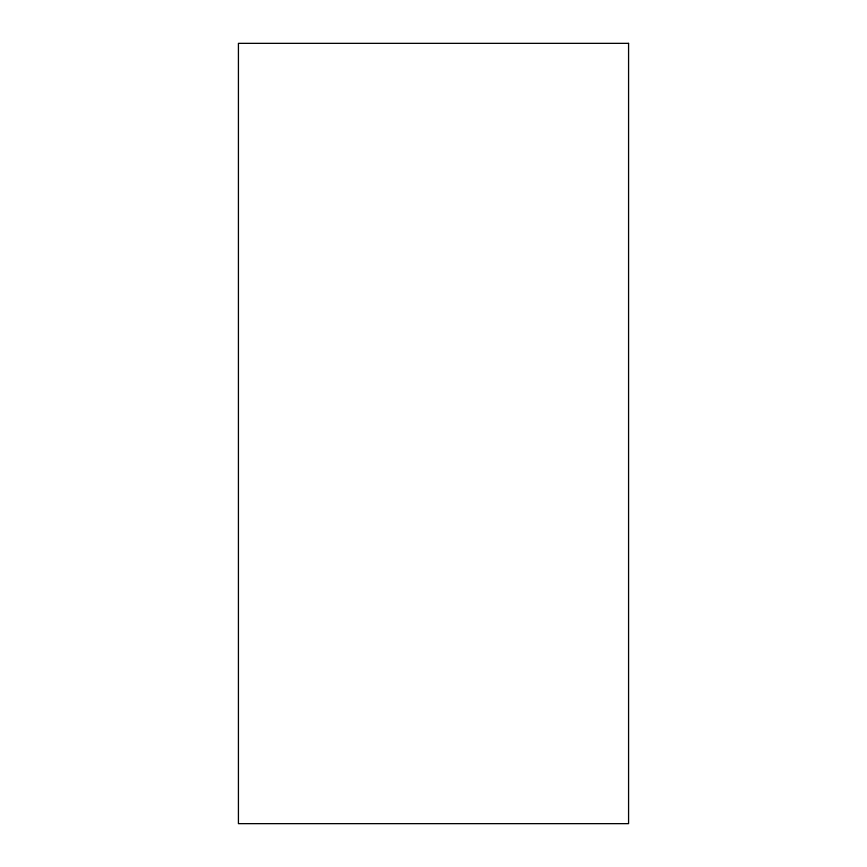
<?xml version="1.0" encoding="UTF-8"?>
<svg xmlns="http://www.w3.org/2000/svg" width="867" height="867" viewBox="0 0 867 867"><rect width="100%" height="100%" fill="white"/><g stroke="black" fill="none" stroke-linecap="round" stroke-linejoin="round"><path stroke-width="1.3" d="M628.575 43.35L238.425 43.35L238.425 823.65L628.575 823.65L628.575 43.35"/></g></svg>
